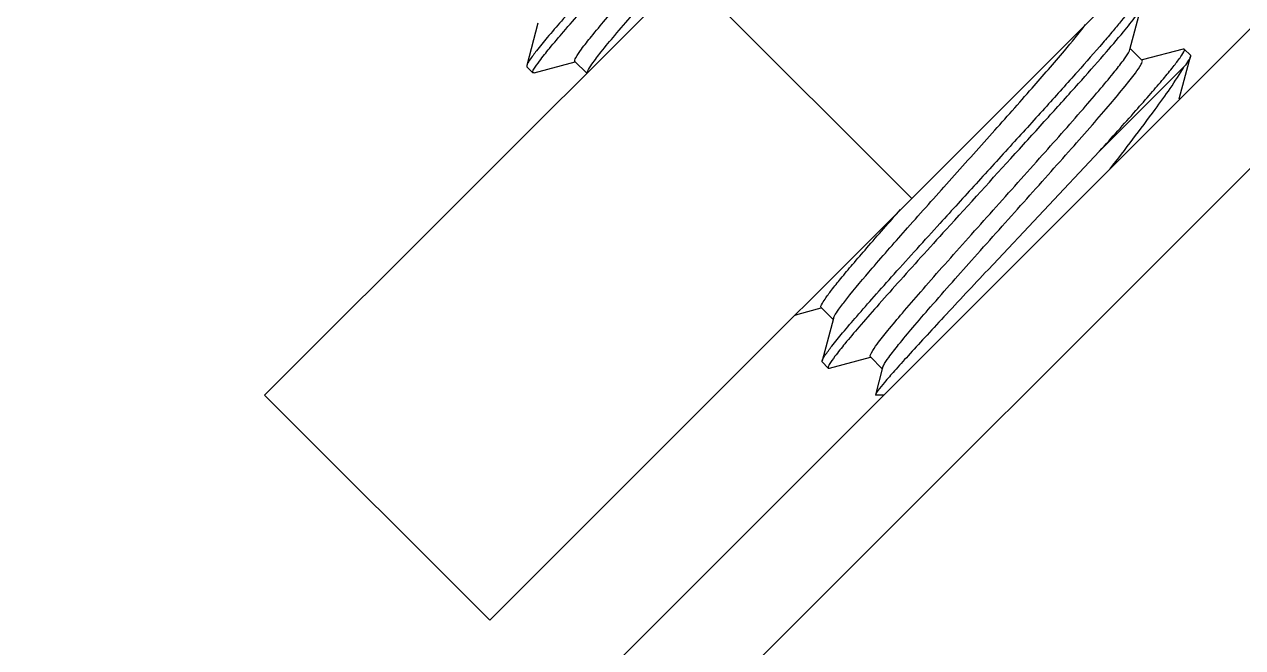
# Model space of a CAD drawing. Extents: x 1382187 to 1725648, y 860327 to 1571294.
# Drawn here: x 1512570.5 to 1512955.2, y 1238201.2 to 1238398 of the extents above; entities that cross this region are included whole.
import ezdxf

# ---------------------------------------------------------------- set-up
doc = ezdxf.new("R2010")
doc.units = 0
doc.header["$LTSCALE"] = 1000
doc.header["$MEASUREMENT"] = 0

msp = doc.modelspace()

# ---------------------------------------------------------------- linework, layer by layer
at = {"linetype": 'Continuous'}
for p, q in [((1512646.38, 1238280.87), (1513150.86, 1238785.35)), ((1512717.45, 1238209.8), (1513161.7, 1238654.05)), ((1510509.63, 1235948.68), (1513055.03, 1238494.08)), ((1510531.65, 1235926.66), (1513077.05, 1238472.06)), ((1512850.7, 1238343.06), (1512779.63, 1238414.13)), ((1512919.63, 1238390.1), (1512923.22, 1238403.45)), ((1512732.68, 1238398.42), (1512729.12, 1238385.04)), ((1512919.47, 1238389.66), (1512919.63, 1238390.1)), ((1512923.49, 1238386.65), (1512919.72, 1238390.42)), ((1512936.43, 1238390.24), (1512923.45, 1238386.79)), ((1512935.18, 1238374.55), (1512938.77, 1238387.91)), ((1512936.8, 1238390.22), (1512936.43, 1238390.24)), ((1512938.74, 1238388.28), (1512936.8, 1238390.22)), ((1512938.74, 1238388.28), (1512938.77, 1238387.91)), ((1512729.12, 1238385.04), (1512729.14, 1238384.67)), ((1512731.08, 1238382.73), (1512729.14, 1238384.67)), ((1512731.45, 1238382.7), (1512744.41, 1238386.18)), ((1512744.37, 1238386.32), (1512748.1, 1238382.59)), ((1512910.05, 1238357.99), (1512936.76, 1238384.7)), ((1512731.45, 1238382.7), (1512731.08, 1238382.73)), ((1512748.22, 1238382.87), (1512748.32, 1238383.14)), ((1512910.05, 1238357.99), (1512874.82, 1238320.54)), ((1512814.85, 1238306.49), (1512822.14, 1238308.45)), ((1512822.1, 1238308.59), (1512825.87, 1238304.82)), ((1512813.87, 1238306.23), (1512814.85, 1238306.49)), ((1512825.96, 1238305.14), (1512822.4, 1238291.76)), ((1512822.42, 1238291.39), (1512822.4, 1238291.76)), ((1512824.73, 1238289.42), (1512837.69, 1238292.9)), ((1512837.65, 1238293.04), (1512841.42, 1238289.27)), ((1512824.36, 1238289.45), (1512822.42, 1238291.39)), ((1512824.36, 1238289.45), (1512824.73, 1238289.42)), ((1512841.42, 1238289.27), (1512839.23, 1238281.05)), ((1512841.5, 1238289.59), (1512841.42, 1238289.27)), ((1512717.45, 1238209.8), (1512646.38, 1238280.87)), ((1512839.23, 1238281.05), (1512839.32, 1238280.87)), ((1512841.82, 1238280.87), (1512839.32, 1238280.87))]:
    msp.add_line(p, q, dxfattribs=at)
for points, knots in [([(1512744.37, 1238386.32), (1512744.27, 1238386.42), (1512744.34, 1238386.92), (1512745, 1238388.17), (1512746.78, 1238390.74), (1512749.91, 1238394.68), (1512754.3, 1238399.95), (1512759.77, 1238406.29), (1512766.14, 1238413.54), (1512773.18, 1238421.46), (1512783.18, 1238432.66), (1512795.47, 1238446.36), (1512808.74, 1238461.31), (1512818.03, 1238472.04), (1512823.3, 1238478.62), (1512825.12, 1238481.09), (1512825.75, 1238482.13)], [0, 0, 0, 0, 0.003284, 0.010034, 0.035314, 0.075996, 0.130857, 0.198124, 0.275593, 0.360713, 0.450674, 0.633169, 0.799165, 0.926943, 0.97106, 1, 1, 1, 1]), ([(1512748.32, 1238383.14), (1512748.66, 1238383.98), (1512750.13, 1238386.07), (1512753.01, 1238389.86), (1512757.3, 1238395.01), (1512765.14, 1238404.15), (1512776.86, 1238417.37), (1512789.37, 1238431.33), (1512799.73, 1238442.91), (1512807.11, 1238451.2), (1512813.82, 1238458.83), (1512819.61, 1238465.51), (1512824.28, 1238471.08), (1512827.61, 1238475.25), (1512829.52, 1238477.98), (1512830.23, 1238479.29), (1512830.31, 1238479.83), (1512830.21, 1238479.93)], [0, 0, 0, 0, 0.021536, 0.05954, 0.112858, 0.179669, 0.34404, 0.529776, 0.622575, 0.71096, 0.791822, 0.86232, 0.919992, 0.962847, 0.989497, 0.996594, 1, 1, 1, 1]), ([(1512766.36, 1238428.46), (1512761.52, 1238423.13), (1512754.55, 1238415.44), (1512745.81, 1238405.64), (1512740.37, 1238399.45), (1512735.93, 1238394.25), (1512732.52, 1238390.14), (1512730.38, 1238387.23), (1512729.28, 1238385.66), (1512729.12, 1238385.04)], [0, 0, 0, 0, 0.377477, 0.543203, 0.688123, 0.808735, 0.902175, 0.966298, 1, 1, 1, 1]), ([(1512731.08, 1238382.73), (1512730.99, 1238382.82), (1512731.09, 1238383.31), (1512731.75, 1238384.5), (1512733.55, 1238387.03), (1512736.69, 1238390.91), (1512741.11, 1238396.13), (1512746.66, 1238402.48), (1512753.2, 1238409.82), (1512760.52, 1238417.94), (1512765.64, 1238423.6), (1512768.3, 1238426.52)], [0, 0, 0, 0, 0.006762, 0.021161, 0.075573, 0.163627, 0.283122, 0.430853, 0.602799, 0.794272, 1, 1, 1, 1]), ([(1512921.25, 1238405.76), (1512921.4, 1238405.62), (1512921.04, 1238404.76), (1512920.34, 1238403.63), (1512918.86, 1238401.6), (1512916.83, 1238399.04), (1512914.16, 1238395.82), (1512909.54, 1238390.41), (1512902.54, 1238382.47), (1512892.99, 1238371.83), (1512882.3, 1238360.05), (1512871.05, 1238347.71), (1512863.44, 1238339.36), (1512859.64, 1238335.18)], [0, 0, 0, 0, 0.006649, 0.022591, 0.048358, 0.083741, 0.128337, 0.181595, 0.311308, 0.466307, 0.638694, 0.819662, 1, 1, 1, 1]), ([(1512861.58, 1238333.24), (1512868.85, 1238341.24), (1512879.64, 1238353.06), (1512893.58, 1238368.41), (1512902.93, 1238378.8), (1512910.86, 1238387.75), (1512916.95, 1238394.87), (1512920.76, 1238399.52), (1512922.57, 1238402.16), (1512923.12, 1238403.08), (1512923.22, 1238403.45)], [0, 0, 0, 0, 0.346737, 0.513458, 0.665279, 0.795135, 0.896996, 0.966208, 0.987595, 1, 1, 1, 1]), ([(1512826.24, 1238305.81), (1512826.64, 1238306.59), (1512827.94, 1238308.47), (1512831.87, 1238313.58), (1512839.17, 1238322.14), (1512849.99, 1238334.47), (1512862.68, 1238348.66), (1512875.82, 1238363.33), (1512888.01, 1238377.02), (1512897.9, 1238388.4), (1512903.51, 1238395.13), (1512905.62, 1238397.98)], [0, 0, 0, 0, 0.021715, 0.056046, 0.159054, 0.298709, 0.460676, 0.628278, 0.784245, 0.912528, 1, 1, 1, 1]), ([(1512837.65, 1238293.04), (1512837.55, 1238293.14), (1512837.63, 1238293.67), (1512838.32, 1238294.96), (1512840.21, 1238297.66), (1512843.5, 1238301.78), (1512848.1, 1238307.29), (1512853.82, 1238313.9), (1512860.46, 1238321.44), (1512867.77, 1238329.66), (1512878.05, 1238341.15), (1512890.53, 1238355.07), (1512902.24, 1238368.27), (1512910.13, 1238377.46), (1512914.51, 1238382.69), (1512917.52, 1238386.6), (1512919.06, 1238388.77), (1512919.47, 1238389.66)], [0, 0, 0, 0, 0.003378, 0.010399, 0.036746, 0.079121, 0.136173, 0.20596, 0.286076, 0.373744, 0.465922, 0.650957, 0.8157, 0.883185, 0.937518, 0.97686, 1, 1, 1, 1]), ([(1512910.05, 1238357.99), (1512913.88, 1238362.24), (1512919.32, 1238368.3), (1512926, 1238375.94), (1512929.97, 1238380.57), (1512933, 1238384.26), (1512935.3, 1238387.2), (1512936.32, 1238388.8), (1512937.01, 1238390.01), (1512936.8, 1238390.22)], [0, 0, 0, 0, 0.408851, 0.580451, 0.725719, 0.841897, 0.926873, 0.979322, 1, 1, 1, 1]), ([(1512938.77, 1238387.91), (1512938.65, 1238387.47), (1512937.96, 1238386.37), (1512937.25, 1238385.35), (1512936.76, 1238384.7)], [0, 0, 0, 0, 0.359868, 1, 1, 1, 1]), ([(1512841.75, 1238290.2), (1512842.22, 1238291.13), (1512843.83, 1238293.38), (1512846.94, 1238297.37), (1512851.38, 1238302.68), (1512859.33, 1238311.9), (1512871.03, 1238325.09), (1512883.46, 1238338.96), (1512893.68, 1238350.39), (1512900.93, 1238358.53), (1512907.5, 1238366), (1512913.16, 1238372.55), (1512917.71, 1238378), (1512920.96, 1238382.07), (1512922.83, 1238384.74), (1512923.51, 1238386.03), (1512923.59, 1238386.55), (1512923.49, 1238386.65)], [0, 0, 0, 0, 0.024547, 0.065055, 0.120269, 0.188338, 0.353398, 0.537818, 0.629455, 0.716499, 0.795966, 0.865134, 0.921648, 0.963607, 0.989691, 0.996644, 1, 1, 1, 1]), ([(1512913.37, 1238352.42), (1512918.18, 1238358.62), (1512926.24, 1238369.18), (1512934, 1238380.01), (1512936.76, 1238384.7)], [0, 0, 0, 0, 0.590071, 1, 1, 1, 1]), ([(1512822.1, 1238308.59), (1512821.9, 1238308.79), (1512822.49, 1238309.99), (1512823.49, 1238311.57), (1512825.64, 1238314.44), (1512828.52, 1238318.01), (1512832.26, 1238322.47), (1512838.54, 1238329.77), (1512843.63, 1238335.53), (1512847.21, 1238339.57)], [0, 0, 0, 0, 0.021696, 0.075099, 0.161157, 0.278355, 0.42426, 0.595735, 1, 1, 1, 1]), ([(1512822.4, 1238291.76), (1512822.56, 1238292.38), (1512823.66, 1238293.95), (1512825.8, 1238296.87), (1512829.21, 1238300.97), (1512833.65, 1238306.17), (1512839.09, 1238312.36), (1512847.83, 1238322.16), (1512854.8, 1238329.85), (1512859.64, 1238335.18)], [0, 0, 0, 0, 0.033702, 0.097825, 0.191267, 0.311883, 0.456804, 0.622528, 1, 1, 1, 1]), ([(1512861.58, 1238333.24), (1512858.92, 1238330.32), (1512853.79, 1238324.66), (1512846.48, 1238316.54), (1512839.94, 1238309.2), (1512834.39, 1238302.85), (1512829.96, 1238297.63), (1512826.83, 1238293.75), (1512825.03, 1238291.22), (1512824.36, 1238290.03), (1512824.27, 1238289.54), (1512824.36, 1238289.45)], [0, 0, 0, 0, 0.205737, 0.397219, 0.56917, 0.716907, 0.836398, 0.924444, 0.978847, 0.993243, 1, 1, 1, 1]), ([(1512874.82, 1238320.54), (1512870.15, 1238315.57), (1512863.45, 1238308.43), (1512855.04, 1238299.35), (1512849.84, 1238293.68), (1512845.61, 1238288.96), (1512842.37, 1238285.32), (1512840.44, 1238282.81), (1512839.36, 1238281.55), (1512839.23, 1238281.05)], [0, 0, 0, 0, 0.384439, 0.552148, 0.69798, 0.818322, 0.910163, 0.971177, 1, 1, 1, 1])]:
    msp.add_open_spline(points, degree=3, knots=knots, dxfattribs=at)
for points in [[(1512825.96, 1238305.14), (1512826.02, 1238305.37), (1512826.13, 1238305.59), (1512826.24, 1238305.81)], [(1512841.5, 1238289.59), (1512841.56, 1238289.8), (1512841.65, 1238290.01), (1512841.75, 1238290.2)]]:
    msp.add_open_spline(points, degree=3, dxfattribs=at)

doc.saveas('drawing.dxf')
